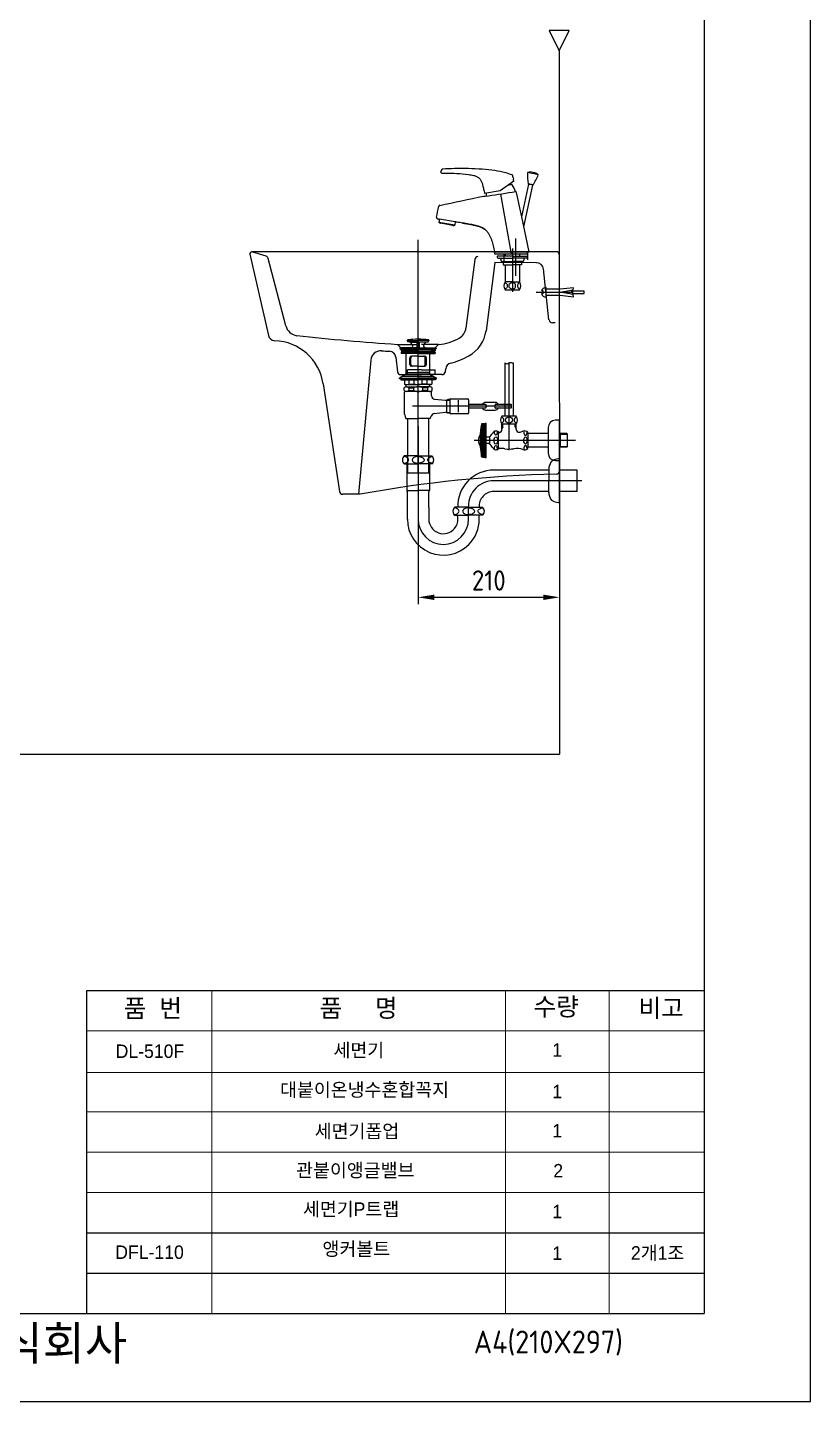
# Model space of a CAD drawing. Header units: millimetres. Extents: x 14558 to 16983, y -260 to 3171.
# Drawn here: x 15820 to 16983, y -260 to 1781 of the extents above; entities that cross this region are included whole.
import ezdxf
from ezdxf.lldxf.tags import DXFTag

# ---------------------------------------------------------------- set-up
doc = ezdxf.new("R2010")
doc.units = ezdxf.units.MM
doc.header["$LTSCALE"] = 0.2
for name, color, linetype in [('002', 7, 'Continuous'), ('1', 2, 'CENTER'), ('2', 2, 'HIDDEN'), ('3', 3, 'Continuous'), ('4', 4, 'Continuous'), ('6', 6, 'Continuous'), ('7', 7, 'Continuous'), ('YA', 7, 'Continuous')]:
    doc.layers.add(name, color=color, linetype=linetype)
doc.layers.add('DIM', color=3, linetype='Continuous', lineweight=15)
doc.layers.add('LINE', color=7, linetype='Continuous', lineweight=25)
doc.styles.add('h', font='', dxfattribs={"height": 28})
doc.styles.get("Standard").update_dxf_attribs({"font": 'ISOCP.SHX', "bigfont": 'WHGTXT.SHX'})
doc.styles.add('스타일1', font='txt.shx', dxfattribs={"bigfont": 'ghs.shx'})
doc.styles.get('h').set_extended_font_data('Haansoft Batang')
tags = doc.linetypes.add('CENTER', pattern=[50.8, 31.75, -6.35, 6.35, -6.35]).pattern_tags.tags
tags[10:11] = [DXFTag(74, 4), DXFTag(75, 0), DXFTag(340, '0'), DXFTag(46, 1.0), DXFTag(50, 0.0), DXFTag(44, 0.0), DXFTag(45, 0.0)]
tags[8:9] = [DXFTag(74, 4), DXFTag(75, 0), DXFTag(340, '0'), DXFTag(46, 1.0), DXFTag(50, 0.0), DXFTag(44, 0.0), DXFTag(45, 0.0)]
tags[6:7] = [DXFTag(74, 4), DXFTag(75, 0), DXFTag(340, '0'), DXFTag(46, 1.0), DXFTag(50, 0.0), DXFTag(44, 0.0), DXFTag(45, 0.0)]
tags[4:5] = [DXFTag(74, 4), DXFTag(75, 0), DXFTag(340, '0'), DXFTag(46, 1.0), DXFTag(50, 0.0), DXFTag(44, 0.0), DXFTag(45, 0.0)]
tags = doc.linetypes.add('HIDDEN', pattern=[9.525, 6.35, -3.175]).pattern_tags.tags
tags[6:7] = [DXFTag(74, 4), DXFTag(75, 0), DXFTag(340, '0'), DXFTag(46, 1.0), DXFTag(50, 0.0), DXFTag(44, 0.0), DXFTag(45, 0.0)]
tags[4:5] = [DXFTag(74, 4), DXFTag(75, 0), DXFTag(340, '0'), DXFTag(46, 1.0), DXFTag(50, 0.0), DXFTag(44, 0.0), DXFTag(45, 0.0)]
doc.dimstyles.new('AM_ISO', dxfattribs={"dimtxt": 28, "dimasz": 24, "dimexe": 10, "dimexo": 0, "dimgap": 10, "dimtad": 1, "dimdec": 0, "dimdsep": 46, "dimtxsty": 'h', "dimcen": -5, "dimclrd": 256, "dimclre": 256, "dimclrt": 256, "dimadec": 0, "dimazin": 2, "dimtp": 0.1, "dimtm": 0.1, "dimtfac": 0.71, "dimtdec": 0, "dimtmove": 0, "dimatfit": 3, "dimfxl": 0, "dimlwd": -1, "dimlwe": -1, "dimarcsym": 0})

# ---------------------------------------------------------------- blocks, each defined once
blk = doc.blocks.new('A$C23220288')
at = {"layer": '6', "color": 0}
for p, q in [((45.5, 145), (45.5, 66)), ((51.9, 15.3), (51.9, 145)), ((58.2, 145), (58.2, 66)), ((58.2, 66), (41.4, 66)), ((62.4, 66), (58.2, 66)), ((11, 54), (11, 30)), ((11.6, 54.5), (12.4, 54.5)), ((12.4, 54.5), (12.9, 55)), ((12.4, 54.5), (12.4, 30)), ((12.9, 55), (12.9, 30)), ((12.9, 55), (16.1, 55)), ((12.9, 54.6), (16.4, 54.6)), ((12.9, 53.6), (16.4, 53.6)), ((12.9, 52.6), (16.4, 52.6)), ((12.9, 51.6), (16.4, 51.6)), ((12.9, 50.6), (16.4, 50.6)), ((12.9, 49.6), (16.4, 49.6)), ((12.9, 48.6), (16.4, 48.6)), ((12.9, 47.6), (16.4, 47.6)), ((12.9, 46.6), (16.4, 46.6)), ((12.9, 45.6), (16.4, 45.6)), ((12.9, 44.6), (16.4, 44.6)), ((12.9, 43.6), (16.4, 43.6)), ((12.9, 42.6), (16.4, 42.6)), ((12.9, 41.6), (16.4, 41.6)), ((16.4, 55.5), (17.9, 55.5)), ((16.4, 55.3), (16.4, 55.5)), ((16.4, 55.3), (16.4, 30)), ((17.9, 54.5), (17.9, 55.5)), ((17.9, 30), (17.9, 54.5)), ((27.9, 41.3), (27.3, 40.4)), ((36, 42), (36, 42.7)), ((36, 18), (36, 42)), ((36.9, 42), (36, 42)), ((36.9, 41.3), (36, 41.3)), ((36.9, 41.3), (38.2, 42.2)), ((36.9, 41.3), (36.9, 42)), ((41.4, 46.5), (41.4, 54)), ((62.4, 54), (41.4, 54)), ((42.6, 50), (41.4, 50)), ((42.6, 50), (41.4, 47.8)), ((42.6, 50), (42.6, 54)), ((61.1, 50), (61.1, 54)), ((62.4, 50), (61.1, 50)), ((61.1, 50), (62.4, 47.8)), ((62.4, 46.1), (62.4, 54)), ((79.9, 39.3), (79.9, 42)), ((109.9, 49), (109.9, 11)), ((126.9, 60), (120.9, 60)), ((126.9, 0), (126.9, 60)), ((150.4, 30), (0, 30)), ((11, 6), (11, 30)), ((12.4, 5.5), (12.4, 30)), ((12.9, 40.6), (16.4, 40.6)), ((12.9, 39.6), (16.4, 39.6)), ((12.9, 38.6), (16.4, 38.6)), ((12.9, 37.6), (16.4, 37.6)), ((12.9, 36.6), (16.4, 36.6)), ((12.9, 35.6), (16.4, 35.6)), ((12.9, 34.6), (16.4, 34.6)), ((12.9, 33.6), (16.4, 33.6)), ((12.9, 32.6), (16.4, 32.6)), ((12.9, 31.6), (16.4, 31.6)), ((12.9, 30.6), (16.4, 30.6)), ((12.9, 5), (12.9, 30)), ((12.9, 29.4), (16.4, 29.4)), ((12.9, 28.4), (16.4, 28.4)), ((12.9, 27.4), (16.4, 27.4)), ((12.9, 26.4), (16.4, 26.4)), ((12.9, 25.4), (16.4, 25.4)), ((12.9, 24.4), (16.4, 24.4)), ((12.9, 23.4), (16.4, 23.4)), ((12.9, 22.4), (16.4, 22.4)), ((12.9, 21.4), (16.4, 21.4)), ((12.9, 20.4), (16.4, 20.4)), ((16.4, 4.7), (16.4, 30)), ((23, 34.8), (17.9, 34.8)), ((17.9, 4.5), (17.9, 30)), ((23, 25.3), (17.9, 25.3)), ((23, 35.7), (23, 34.8)), ((23, 34.8), (23, 25.3)), ((23, 24.3), (23, 25.3)), ((109.9, 40.3), (79.9, 40.3)), ((79.9, 39.3), (79.9, 20.8)), ((79.9, 18), (79.9, 20.8)), ((137.9, 40.3), (126.9, 40.3)), ((126.9, 39.6), (126.9, 20.4)), ((128.4, 39.3), (127.4, 40.3)), ((127.4, 19.8), (128.4, 20.8)), ((128.4, 19.8), (128.4, 40.3)), ((128.4, 39.3), (138.9, 39.3)), ((128.4, 20.8), (138.9, 20.8)), ((138.9, 39.3), (137.9, 40.3)), ((137.9, 19.8), (138.9, 20.8)), ((138.8, 20.8), (138.8, 39.3)), ((11.6, 5.5), (12.4, 5.5)), ((12.4, 5.5), (12.9, 5)), ((12.9, 19.4), (16.4, 19.4)), ((12.9, 18.4), (16.4, 18.4)), ((12.9, 17.4), (16.4, 17.4)), ((12.9, 16.4), (16.4, 16.4)), ((12.9, 15.4), (16.4, 15.4)), ((12.9, 14.4), (16.4, 14.4)), ((12.9, 13.4), (16.4, 13.4)), ((12.9, 12.4), (16.4, 12.4)), ((12.9, 11.4), (16.4, 11.4)), ((12.9, 10.4), (16.4, 10.4)), ((12.9, 9.4), (16.4, 9.4)), ((12.9, 8.4), (16.4, 8.4)), ((12.9, 7.4), (16.4, 7.4)), ((12.9, 6.4), (16.4, 6.4)), ((12.9, 5.4), (16.4, 5.4)), ((12.9, 5), (16.1, 5)), ((16.4, 4.5), (16.4, 4.7)), ((16.4, 4.5), (17.9, 4.5)), ((27.9, 18.7), (27.3, 19.6)), ((36.9, 18.8), (36, 18.8)), ((36, 17.3), (36, 18)), ((39.6, 18), (36, 18)), ((36.9, 18), (36.9, 18.8)), ((36.9, 18.8), (38.2, 18)), ((109.9, 19.8), (79.9, 19.8)), ((79.9, 19.8), (79.9, 19.6)), ((79.9, 18), (79.9, 19.6)), ((120.9, 0), (126.9, 0)), ((137.9, 19.8), (126.9, 19.8))]:
    blk.add_line(p, q, dxfattribs=at)
for centre, radius, start, end in [((49.4, 60), 10, 143.1301, 216.8699), ((54.4, 60), 10, 323.1301, 36.8699), ((153.9, 30), 145, 170.5066, 178.0569), ((11.6, 53.8), 0.7, 90, 170.5066), ((16.1, 55.3), 0.3, 270, 0), ((32.5, 38.6), 5.36, 49.5694, 150), ((36.9, 46.5), 4.5, 270, 0), ((66.4, 46.1), 4, 180, 277.7117), ((63.6, 66.7), 24.8, 277.7117, 290.9661), ((75, 37), 7, 45.4871, 110.9661), ((120.9, 49), 11, 90, 180), ((20.1, 30), 14, 141.7859, 179.7527), ((20.1, 30.1), 14, 180.2473, 218.2141), ((153.9, 30), 145, 178.0569, 189.4934), ((15.2, 47.4), 14, 303.8098, 330), ((15.2, 12.6), 14, 30, 56.1902), ((11.6, 6.2), 0.7, 189.4934, 270), ((16.1, 4.7), 0.3, 0, 90), ((32.5, 21.4), 5.36, 210, 310.4306), ((39.6, -20), 38, 80.6952, 90), ((51.9, 55), 38, 260.6952, 280.7373), ((63.6, -6.7), 24.8, 69.0339, 100.7373), ((75, 23), 7, 249.0339, 314.5), ((120.9, 11), 11, 180, 270)]:
    blk.add_arc(centre, radius, start, end, dxfattribs=at)
for centre, major_axis, ratio, start_param, end_param in [((39.1, 60.2), (-5.23, 0), 0.866391, 1.800504, 4.443058), ((64.6, 60.2), (5.23, 0), 0.866391, 1.824119, 4.49897), ((32.2, 43.6), (0, 5.4), 0.478204, 1.649187, 4.692658), ((76.3, 42.5), (0, 5.22), 0.46009, 1.292018, 4.793095), ((32.2, 16.7), (0, 5.4), 0.478204, 4.6817, 7.825213), ((76.3, 17.6), (0, 5.22), 0.46009, 4.613779, 8.15122)]:
    blk.add_ellipse(centre, major_axis=major_axis, ratio=ratio, start_param=start_param, end_param=end_param, dxfattribs=at)
for centre, major_axis, ratio in [((51.9, 60.2), (5.23, 0), 0.866391), ((32.2, 30), (0, -5.4), 0.478204), ((76.3, 30), (0, -5.22), 0.46009)]:
    blk.add_ellipse(centre, major_axis=major_axis, ratio=ratio, dxfattribs=at)
blk = doc.blocks.new('A$C199A413F')
at = {"layer": '1', "color": 0}
blk.add_line((50.8, 143.4), (4.2, 143.4), dxfattribs=at)
at = {"layer": '3', "color": 0}
for p, q in [((0.5, 185.6), (0.5, 185)), ((0.5, 185), (27.5, 185)), ((0.5, 185), (2.6, 183.5)), ((10.2, 186), (0.9, 186)), ((27.5, 186), (10.2, 186)), ((12.5, 194.6), (11.3, 196.7)), ((11.4, 196.5), (27.5, 196.5)), ((27.5, 194.6), (12.5, 194.6)), ((15, 194.4), (25.8, 193.7)), ((19.2, 189.7), (16.5, 193.6)), ((17.1, 186), (18.6, 186.8)), ((27.5, 194.6), (25.8, 193.7)), ((25.8, 193.7), (25.8, 186)), ((27, 194.3), (26.6, 187.9)), ((26.6, 188), (27.5, 188)), ((26.8, 186), (26.6, 188)), ((43.6, 196.5), (27.5, 196.5)), ((27.5, 194.6), (29.3, 193.7)), ((27.5, 194.6), (42.5, 194.6)), ((28.5, 188), (27.5, 188)), ((27.5, 186), (44.8, 186)), ((54.5, 185), (27.5, 185)), ((28, 194.3), (28.5, 187.9)), ((28.2, 186), (28.5, 188)), ((40, 194.4), (29.3, 193.7)), ((29.3, 193.7), (29.3, 186)), ((35.8, 189.7), (38.5, 193.6)), ((37.9, 186), (36.4, 186.8)), ((42.5, 194.6), (43.7, 196.7)), ((44.8, 186), (54.1, 186)), ((54.5, 185), (52.4, 183.5)), ((54.5, 185.6), (54.5, 185)), ((2.2, 183.3), (2.2, 182)), ((2.2, 179), (2.2, 177.7)), ((8.5, 183.5), (2.4, 183.5)), ((27.5, 177.5), (2.4, 177.5)), ((27.5, 181.5), (2.7, 181.5)), ((27.5, 179.5), (2.7, 179.5)), ((8.5, 183.5), (27.5, 183.5)), ((10, 146.9), (10, 177.5)), ((15.1, 161), (15.1, 171)), ((16.9, 161), (16.9, 171)), ((27.5, 173.5), (17.6, 173.5)), ((46.5, 183.5), (27.5, 183.5)), ((27.5, 181.5), (52.3, 181.5)), ((27.5, 179.5), (52.3, 179.5)), ((27.5, 177.5), (52.6, 177.5)), ((27.5, 173.5), (37.4, 173.5)), ((38.1, 161), (38.1, 171)), ((39.9, 161), (39.9, 171)), ((45, 146.9), (45, 177.5)), ((46.5, 183.5), (52.6, 183.5)), ((52.8, 183.3), (52.8, 182)), ((52.8, 179), (52.8, 177.7)), ((10, 146.9), (0, 140.9)), ((10.7, 149), (10, 150.2)), ((10, 149), (27.5, 149)), ((10, 146.9), (27.5, 146.9)), ((10.7, 146.9), (10.7, 149)), ((27.5, 158.5), (17.6, 158.5)), ((27.5, 158.5), (37.4, 158.5)), ((45, 149), (27.5, 149)), ((45, 146.9), (27.5, 146.9)), ((44.3, 149), (45, 150.2)), ((44.3, 146.9), (44.3, 149)), ((45, 146.9), (55, 140.9)), ((0, 140.9), (27.5, 140.9)), ((0, 139.9), (0, 140.9)), ((10, 139.9), (0, 139.9)), ((1.8, 139.9), (1.8, 138.6)), ((2.3, 138.1), (7.3, 138.1)), ((6.8, 122.4), (6.8, 126.6)), ((7.3, 138.1), (27.5, 138.1)), ((7.3, 138.1), (7.3, 132)), ((8.3, 131.4), (7.3, 132)), ((8.3, 131.4), (9.7, 131.4)), ((9.7, 131.4), (27.5, 131.4)), ((45, 139.9), (10, 139.9)), ((10, 128), (10, 131.4)), ((10.1, 128), (27.3, 128)), ((13.5, 126.6), (13.5, 122.4)), ((13.5, 126.6), (20.9, 126.6)), ((14.1, 132), (14.1, 138.1)), ((14.1, 132), (21.5, 132)), ((20.9, 126.6), (20.9, 122.4)), ((21.5, 132), (21.5, 138.1)), ((55, 140.9), (27.5, 140.9)), ((47.7, 138.1), (27.5, 138.1)), ((45.3, 131.4), (27.5, 131.4)), ((44.9, 128), (27.7, 128)), ((33.5, 132), (33.5, 138.1)), ((40.9, 132), (33.5, 132)), ((41.5, 126.6), (34.1, 126.6)), ((34.1, 126.6), (34.1, 122.4)), ((40.9, 132), (40.9, 138.1)), ((41.5, 126.6), (41.5, 122.4)), ((45, 139.9), (55, 139.9)), ((45, 128), (45, 131.4)), ((46.7, 131.4), (45.3, 131.4)), ((46.7, 131.4), (47.7, 132)), ((52.7, 138.1), (47.7, 138.1)), ((47.7, 138.1), (47.7, 132)), ((48.2, 122.4), (48.2, 126.6)), ((53.2, 139.9), (53.2, 138.6)), ((55, 139.9), (55, 140.9)), ((7.5, 87.4), (7.5, 120)), ((27.5, 121), (8.5, 121)), ((13.5, 122.4), (20.9, 122.4)), ((44.9, 121), (27.5, 121)), ((41.5, 122.4), (34.1, 122.4)), ((44.3, 121), (44.9, 121)), ((44.9, 121), (45.3, 121)), ((46.5, 121), (45, 121)), ((47.5, 114.6), (47.5, 120)), ((52, 109.7), (68, 107.9)), ((70, 108.2), (75.1, 108.2)), ((70.2, 89.7), (70.2, 108.2)), ((71.5, 109), (71.5, 108.2)), ((75.2, 109), (71.5, 109)), ((75.1, 108.2), (75.1, 109.2)), ((75.1, 88.8), (75.1, 108.2)), ((75.9, 110), (101.1, 110)), ((87.5, 90.5), (87.5, 107.9)), ((102.6, 108.5), (102.6, 102.7)), ((102.6, 102.7), (102.6, 89.5)), ((138.8, 104.8), (127.8, 104.8)), ((142.1, 104.8), (138.8, 104.8)), ((87.5, 99), (19, 99)), ((51.4, 88.3), (68, 90.1)), ((70.2, 89.7), (75.1, 89.7)), ((71.5, 89), (71.5, 89.8)), ((75.2, 89), (71.5, 89)), ((101.1, 88), (75.9, 88)), ((166, 99), (87.5, 99)), ((121.9, 101.5), (102.4, 101.5)), ((103.2, 96.5), (127.8, 96.5)), ((127.8, 101.5), (121.9, 101.5)), ((127.8, 93.3), (139.1, 93.3)), ((139.1, 93.3), (142.1, 93.3)), ((165.5, 101.5), (142.1, 101.5)), ((142.1, 96.5), (165.5, 96.5)), ((166, 101), (165.5, 101.5)), ((165.5, 96.5), (166, 97)), ((166, 97), (166, 101)), ((9.5, 81), (27.5, 81)), ((11.6, 81), (11.6, 0)), ((45.5, 81), (27.5, 81)), ((43.4, 0), (43.4, 81)), ((11.6, 0), (43.4, 0))]:
    blk.add_line(p, q, dxfattribs=at)
for points in [[(126.4, 101.5, -0.044238), (126.7, 101.8, -0.189273), (127.1, 102, -0.189273), (127.6, 101.8, -0.101059), (128.1, 101.1, -0.059302), (128.3, 100.2, -0.045722), (128.4, 99, -0.045722)], [(128.4, 99, -0.045722), (128.3, 97.8, -0.059302), (128.1, 96.9, -0.101059), (127.6, 96.2, -0.189273), (127.1, 96.1, -0.189273), (126.7, 96.2, -0.044238), (126.4, 96.5, -0.059302)], [(143.5, 101.5, 0.044238), (143.2, 101.8, 0.189273), (142.8, 102, 0.189273), (142.3, 101.8, 0.101059), (141.8, 101.1, 0.059302), (141.6, 100.2, 0.045722), (141.5, 99, 0.045722)], [(141.5, 99, 0.045722), (141.6, 97.8, 0.059302), (141.8, 96.9, 0.101059), (142.3, 96.2, 0.189273), (142.8, 96.1, 0.189273), (143.2, 96.2, 0.044238), (143.5, 96.5, 0.059302)]]:
    blk.add_lwpolyline(points, format="xyb", dxfattribs=at)
for centre, radius, start, end in [((0.9, 185.6), 0.4, 90, 180), ((12.4, 196.5), 1.1, 97.3204, 169.4262), ((27.5, 78.6), 120, 90, 97.3204), ((14.9, 192.4), 2, 35.2023, 86.2618), ((17.6, 188.6), 2, 300, 35.2023), ((27.5, 78.6), 120, 82.6796, 90), ((37.4, 188.6), 2, 144.7977, 240), ((40.1, 192.4), 2, 93.7382, 144.7977), ((42.7, 196.5), 1.1, 10.5738, 82.6796), ((54.1, 185.6), 0.4, 0, 90), ((2.4, 183.3), 0.2, 90, 180), ((2.7, 182), 0.5, 180, 270), ((2.7, 179), 0.5, 90, 180), ((2.4, 177.7), 0.2, 180, 270), ((6, 180.5), 1, 270, 90), ((17.6, 171), 2.5, 90, 180), ((19.4, 171), 2.5, 90, 180), ((35.6, 171), 2.5, 0, 90), ((37.4, 171), 2.5, 0, 90), ((49, 180.5), 1, 90, 270), ((52.3, 182), 0.5, 270, 0), ((52.3, 179), 0.5, 0, 90), ((52.6, 183.3), 0.2, 0, 90), ((52.6, 177.7), 0.2, 270, 0), ((17.6, 161), 2.5, 180, 270), ((19.4, 161), 2.5, 180, 270), ((35.6, 161), 2.5, 270, 0), ((37.4, 161), 2.5, 270, 0), ((2.3, 138.6), 0.5, 180, 270), ((10.1, 123.3), 4.7, 43.9409, 136.0591), ((10.7, 141.6), 10.2, 250.5679, 289.4321), ((27, 114.4), 13.6, 89.0643, 116.6472), ((27.3, 160.9), 29.5, 258.5956, 270.3737), ((27.7, 160.9), 29.5, 269.6263, 281.4044), ((28, 114.4), 13.6, 63.3528, 90.9357), ((44.3, 141.6), 10.2, 250.5679, 289.4321), ((44.9, 123.3), 4.7, 43.9409, 136.0591), ((52.7, 138.6), 0.5, 270, 0), ((10.1, 125.7), 4.7, 223.9409, 316.0591), ((8.5, 120), 1, 90, 180), ((27, 134.6), 13.6, 243.3528, 270.9357), ((28, 134.6), 13.6, 269.0643, 296.6472), ((44.9, 125.7), 4.7, 223.9409, 316.0591), ((46.5, 120), 1, 0, 90), ((52.5, 114.6), 5, 180, 263.8845), ((68.4, 112.9), 5, 265.3322, 308.1927), ((75.9, 109.2), 0.8, 90, 180), ((101.1, 108.5), 1.5, 0, 90), ((127.8, 99.8), 5, 90.0143, 159.527), ((142.1, 99.8), 5, 20.5016, 90.0143), ((20.5, 87.9), 13, 182.42, 212.3), ((34.5, 87.9), 13, 327.7, 345.0405), ((51.9, 83.3), 5, 96.1155, 165.0405), ((68.4, 85.1), 5, 51.8073, 94.6678), ((75.9, 88.8), 0.8, 180, 270), ((101.1, 89.5), 1.5, 270, 0), ((127.8, 98.3), 5, 200.5016, 270.0143), ((142.1, 98.3), 5, 270.0143, 339.527)]:
    blk.add_arc(centre, radius, start, end, dxfattribs=at)
blk = doc.blocks.new('*D68')
at = {"layer": '3', "color": 0}
for p, q in [((16400.5, 1189), (16400.5, 924.9)), ((16610.5, 974.5), (16610.5, 924.9)), ((16424.5, 934.9), (16586.5, 934.9))]:
    blk.add_line(p, q, dxfattribs=at)
for points in [[(16424.5, 938.9), (16424.5, 930.9), (16400.5, 934.9)], [(16586.5, 938.9), (16586.5, 930.9), (16610.5, 934.9)]]:
    blk.add_solid(points, dxfattribs=at)
at = {"layer": 'Defpoints', "color": 0}
for p in [(16400.5, 1189), (16610.5, 974.5), (16610.5, 934.9)]:
    blk.add_point(p, dxfattribs=at)
at = {"layer": '3', "color": 0, "insert": (16505.5, 959.9), "char_height": 40, "attachment_point": 5}
blk.add_mtext('{\\H0.75x;210}', dxfattribs=at)

msp = doc.modelspace()

# ---------------------------------------------------------------- linework, layer by layer
for p, q in [((16610, 1746.7, -10.1), (16610.5, 701.9)), ((16150.8, 1444.4), (16178.2, 1323.8)), ((16605.7, 1448, -25.3), (16153.7, 1448)), ((16576, 1388), (16630.7, 1388)), ((16380, 1300.6), (16421, 1300.6)), ((16259.4, 1251.9), (16283.6, 1092.3, 25.3)), ((16314.3, 1088, 25.3), (16288.5, 1088, 25.3))]:
    msp.add_line(p, q)
at = {"linetype": 'CENTER'}
msp.add_line((16400.5, 1119.6), (16400.5, 1466.1), dxfattribs=at)
msp.add_lwpolyline([(16590.6, 1380.9), (16590.6, 1395.1, 0.316317), (16583.9, 1390.4), (16585.7, 1390.4), (16585.7, 1385.6), (16583.9, 1385.6, 0.316317)], format="xyb", close=True)
for points in [[(16590.6, 1383.5), (16606.4, 1383.5), (16611.4, 1383.5), (16631.1, 1381.4), (16630.7, 1384.9), (16611.4, 1388), (16630.7, 1391.4), (16631.4, 1394.6), (16611.4, 1392.5), (16606.4, 1392.5), (16590.6, 1392.5)], [(16628.8, 1386.2), (16647.3, 1386.2), (16647.3, 1389.8), (16627.9, 1389.8)]]:
    msp.add_lwpolyline(points)
for centre, radius, start, end in [((16153.7, 1445), 3, 90, 192.8043), ((16606.2, 1444.1, -25.3), 3.97, 0, 96.275), ((16187.9, 1326), 10, 192.8043, 268.1326), ((16185.2, 1241), 75, 8.3659, 88.1326), ((16605.5, 1123), 5, 270.2336, 0), ((16650.4, -747.1, 50.5), 1865.6, 91.3778, 100.3795), ((16288.5, 1093, 25.3), 5, 188.3659, 270)]:
    msp.add_arc(centre, radius, start, end)
at = {"layer": '002', "color": 7, "elevation": -10.1}
msp.add_lwpolyline([(16625, 1776.7), (16595, 1776.7), (16610, 1746.7), (16625, 1776.7)], dxfattribs=at)
at = {"layer": '2', "color": 0}
for p, q in [((16545.4, 1467.9), (16545.4, 1412.6)), ((16174.7, 1441.4), (16153.7, 1448)), ((16204, 1338.3), (16178, 1437.9)), ((16484.9, 1436.6), (16471.6, 1334.8)), ((16514.6, 1432), (16501.4, 1330.9)), ((16576.1, 1431.5), (16514.6, 1432)), ((16527.9, 1444.2), (16527.9, 1433.2)), ((16562.9, 1447.3), (16562.9, 1436.3)), ((16594.9, 1347), (16586.9, 1422.6)), ((16604.3, 1342.6), (16599.9, 1342.6)), ((16370, 1310.6), (16400.5, 1310.6)), ((16380, 1300.6), (16370, 1310.6)), ((16431, 1310.6), (16405.4, 1310.6)), ((16421, 1300.6), (16431, 1310.6)), ((16330.1, 1287.3), (16311.8, 1088)), ((16367.4, 1291.6), (16369.9, 1270)), ((16405.4, 1300.6), (16384.9, 1300.6)), ((16405.4, 1300.6), (16425.9, 1300.6)), ((16374.9, 1265.6), (16384.9, 1265.6)), ((16405.4, 1272.6), (16384.9, 1272.6)), ((16384.9, 1265.6), (16384.9, 1272.6)), ((16384.9, 1265.6), (16405.4, 1265.6)), ((16405.4, 1272.6), (16425.9, 1272.6)), ((16425.9, 1265.6), (16405.4, 1265.6)), ((16425.9, 1265.6), (16425.9, 1272.6)), ((16436, 1265.6), (16425.9, 1265.6)), ((16441.4, 1274.3), (16440.9, 1270))]:
    msp.add_line(p, q, dxfattribs=at)
for centre, radius, start, end in [((16173.1, 1436.7), 5, 14.6209, 71.5651), ((16489.8, 1435.9), 5, 94.9697, 172.5686), ((16577, 1421.5), 10, 5.5928, 94.9697), ((16223.3, 1343.3), 20, 194.6209, 261.4936), ((16451.8, 1337.4), 20, 298.8358, 352.5686), ((16451.8, 1337.4), 50, 298.8358, 352.5686), ((16599.9, 1347.6), 5, 186.6044, 270), ((16645.3, 5355.9), 4054.7, 263.9836, 266.1068), ((16425.8, 1381.8), 71.4, 274.214, 299.942), ((16345, 1285.9), 15, 86.2198, 174.7716), ((16495.9, 5183.4), 3885.4, 267.7884, 267.9659), ((16357.4, 1290.5), 10, 6.6755, 86.5232), ((16418.3, 1398.3), 119.5, 284.8012, 298.8358), ((16374.9, 1270.6), 5, 186.6755, 270), ((16436, 1270.6), 5, 270, 353.3245), ((16451.4, 1273.1), 10, 104.8012, 173.3245)]:
    msp.add_arc(centre, radius, start, end, dxfattribs=at)
at = {"layer": '4', "color": 0}
for p, q in [((16384.3, 1145), (16380, 1145)), ((16384.3, 1145), (16380, 1145)), ((16400.5, 1145), (16384.3, 1145)), ((16400.5, 1145), (16384.3, 1145)), ((16400.5, 1145), (16416.8, 1145)), ((16400.5, 1145), (16416.8, 1145)), ((16416.8, 1145), (16421.1, 1145)), ((16416.8, 1145), (16421.1, 1145)), ((16380.4, 1133), (16380, 1133)), ((16380.4, 1133), (16400.5, 1133)), ((16383.7, 1133), (16383.7, 1093.3)), ((16420.7, 1133), (16400.5, 1133)), ((16417.3, 1133), (16417.3, 1093.3)), ((16420.7, 1133), (16421.1, 1133)), ((16594.6, 1123.9), (16512.8, 1123.9)), ((16594.6, 1125.4), (16594.6, 1108)), ((16610.5, 1075.5), (16610.5, 1140.5)), ((16636.6, 1123.9), (16610.5, 1123.9)), ((16636.6, 1092.2), (16636.6, 1123.9)), ((16643.6, 1108), (16512.8, 1108)), ((16594.6, 1090.6), (16594.6, 1108)), ((16383.7, 1093.3), (16400.5, 1093.3)), ((16384.7, 1051), (16384.7, 1091.6)), ((16417.3, 1093.3), (16400.5, 1093.3)), ((16416.4, 1068.4), (16416.4, 1091.6)), ((16594.6, 1092.2), (16512.8, 1092.2)), ((16636.6, 1092.2), (16610.5, 1092.2)), ((16416.4, 1068.4), (16416.4, 1051)), ((16459.2, 1068.7), (16454.9, 1068.7)), ((16475.5, 1068.7), (16459.2, 1068.7)), ((16475.5, 1051), (16475.5, 1069.7)), ((16475.5, 1068.7), (16475.5, 1068.7)), ((16475.6, 1068.7), (16475.5, 1068.7)), ((16475.6, 1068.7), (16491.9, 1068.7)), ((16491.9, 1068.7), (16496.2, 1068.7)), ((16454.9, 1056.7), (16475.5, 1056.7)), ((16458.7, 1056.7), (16458.7, 1056)), ((16459.7, 1051), (16459.7, 1054.5)), ((16496.2, 1056.7), (16475.6, 1056.7)), ((16491.4, 1051), (16491.4, 1056.7))]:
    msp.add_line(p, q, dxfattribs=at)
for points in [[(16529.2, 1283, 0.353591), (16535.5, 1283, -3.700828), (16535.5, 1283, -0.20577), (16538.5, 1283.5, 0.074026), (16541.9, 1283, 0.057537)], [(16386.3, 1139, 0.155217), (16385.8, 1140.9, 0.106747), (16383.7, 1142.8, 0.073043), (16380.9, 1143.9, 0.028511), (16379.2, 1144.2, 0.059523)], [(16400.5, 1144, 0.057537), (16397, 1143.6, 0.071219), (16394.3, 1142.6, 0.106373), (16392.3, 1140.8, 0.159483)], [(16400.5, 1144, 0.057537), (16397, 1143.6, 0.071219), (16394.3, 1142.6, 0.106373), (16392.3, 1140.8, 0.159483)], [(16400.5, 1144, -0.057537), (16404.1, 1143.6, -0.071219), (16406.8, 1142.6, -0.106373), (16408.8, 1140.8, -0.159483)], [(16400.5, 1144, -0.057537), (16404.1, 1143.6, -0.071219), (16406.8, 1142.6, -0.106373), (16408.8, 1140.8, -0.159483)], [(16414.7, 1139, -0.155217), (16415.3, 1140.9, -0.106747), (16417.4, 1142.8, -0.073043), (16420.2, 1143.9, -0.028511), (16421.9, 1144.2, -0.059523)], [(16379.2, 1133.9, 0.028511), (16380.9, 1134.2, 0.073043), (16383.7, 1135.3, 0.106747), (16385.8, 1137.2, 0.155217), (16386.3, 1139, 0.155217)], [(16392.3, 1140.8, 0.32729), (16392.3, 1137.3, 0.106373), (16394.3, 1135.5, 0.071219), (16397, 1134.4, 0.057537), (16400.5, 1134, 0.057537)], [(16408.8, 1140.8, -0.32729), (16408.8, 1137.3, -0.106373), (16406.8, 1135.5, -0.071219), (16404.1, 1134.4, -0.057537), (16400.5, 1134, -0.057537)], [(16421.9, 1133.9, -0.028511), (16420.2, 1134.2, -0.073043), (16417.4, 1135.3, -0.106747), (16415.3, 1137.2, -0.155217), (16414.7, 1139, -0.155217)], [(16461.3, 1062.7, 0.155217), (16460.7, 1064.6, 0.106747), (16458.6, 1066.5, 0.073043), (16455.8, 1067.6, 0.028511), (16454.1, 1067.9, 0.059523)], [(16454.1, 1057.6, 0.028511), (16455.8, 1057.9, 0.073043), (16458.6, 1059, 0.106747), (16460.7, 1060.9, 0.155217), (16461.3, 1062.7, 0.155217)], [(16467.2, 1064.5, 0.32729), (16467.2, 1061, 0.106373), (16469.2, 1059.2, 0.071219), (16471.9, 1058.1, 0.057537), (16475.5, 1057.7, 0.057537)], [(16475.5, 1067.7, 0.05879), (16471.9, 1067.3, 0.071219), (16469.2, 1066.3, 0.106373), (16467.2, 1064.5, 0.159483)], [(16475.5, 1067.7, -0.05879), (16479.2, 1067.3, -0.071219), (16481.9, 1066.3, -0.106373), (16483.9, 1064.5, -0.159483)], [(16483.9, 1064.5, -0.32729), (16483.9, 1061, -0.106373), (16481.9, 1059.2, -0.071219), (16479.2, 1058.1, -0.057537), (16475.6, 1057.7, -0.057537)], [(16489.8, 1062.7, -0.155217), (16490.4, 1064.6, -0.106747), (16492.5, 1066.5, -0.073043), (16495.2, 1067.6, -0.028511), (16497, 1067.9, -0.059523)], [(16497, 1057.6, -0.028511), (16495.2, 1057.9, -0.073043), (16492.5, 1059, -0.106747), (16490.4, 1060.9, -0.155217), (16489.8, 1062.7, -0.155217)]]:
    msp.add_lwpolyline(points, format="xyb", dxfattribs=at)
for centre, radius, start, end in [((16385.3, 1139), 8, 131.4096, 228.5904), ((16415.8, 1139), 8, 311.4096, 48.5904), ((16512.8, 1070.5), 53.4, 90, 181.9326), ((16614.5, 1124.5), 20, 146.2077, 177.4359), ((16605.9, 1129.6), 10, 111.1927, 142.8035), ((16612, 1110.6), 30, 92.866, 109.0071), ((16512.8, 1070.5), 37.5, 90, 180.654), ((16384.7, 1093.3), 1, 180, 238.7026), ((16383.7, 1091.6), 0.925, 0, 58.7026), ((16417.3, 1091.6), 0.925, 121.2974, 180), ((16416.3, 1093.3), 1, 301.2974, 0), ((16512.8, 1070.5), 21.6, 90, 184.7747), ((16614.5, 1091.5), 20, 182.5641, 213.7923), ((16460.2, 1062.7), 8, 131.4096, 228.5904), ((16490.9, 1062.7), 8, 311.4096, 48.5904), ((16605.9, 1086.5), 10, 217.1965, 248.8073), ((16612, 1105.5), 30, 250.9929, 267.134), ((16438, 1051), 53.4, 180, 314.9403), ((16438, 1051), 37.5, 180, 0), ((16438, 1051), 21.6, 180, 320.796), ((16438, 1051), 21.6, 320.796, 0), ((16442.7, 1045.4), 19.2, 28.0637, 33.4561), ((16438, 1051), 53.4, 314.9403, 0)]:
    msp.add_arc(centre, radius, start, end, dxfattribs=at)
at = {"layer": '7'}
for p, q in [((16542.6, 1552.9), (16522.5, 1538.8)), ((16541.7, 1558.1), (16542.1, 1556.1)), ((16566, 1566.6), (16563, 1565.7)), ((16579.1, 1562.3), (16563, 1565.7)), ((16566, 1566.6), (16566, 1566.6)), ((16576.7, 1564.3), (16579.1, 1562.3)), ((16576.7, 1564.3), (16576.7, 1564.3)), ((16522.5, 1538.8), (16499, 1534.7)), ((16539, 1445), (16523.4, 1533.8)), ((16539.9, 1547.9), (16533.9, 1546.8)), ((16540.1, 1536.8), (16545.5, 1537.7)), ((16564.7, 1548.5), (16554.3, 1499.8)), ((16570.5, 1547.3), (16557.3, 1485.1)), ((16571.2, 1547.4), (16564.1, 1548.9)), ((16564.5, 1548.5), (16565.6, 1548.3)), ((16569.5, 1547.5), (16565.6, 1548.3)), ((16569.5, 1547.5), (16570.7, 1547.2)), ((16432.1, 1496.6), (16431.3, 1491.7)), ((16454.9, 1487.5), (16431.3, 1491.7)), ((16432.1, 1491), (16431.3, 1491.7)), ((16455.8, 1492.5), (16432.1, 1496.6)), ((16432.1, 1491), (16433.9, 1490.7)), ((16452.1, 1487.4), (16433.9, 1490.7)), ((16451.7, 1487.3), (16434.2, 1490.4)), ((16455.8, 1492.5), (16454.9, 1487.5)), ((16456.3, 1492.4), (16455.8, 1492.5)), ((16554.3, 1499.8), (16564.9, 1448)), ((16452.1, 1487.4), (16453.8, 1487.1)), ((16453.8, 1487.1), (16454.9, 1487.5)), ((16540.5, 1453), (16540.5, 1388.5)), ((16512.8, 1448), (16541.9, 1448)), ((16513.8, 1448), (16513.8, 1445)), ((16513.8, 1445), (16541.3, 1445)), ((16514, 1448.5), (16514.1, 1448)), ((16514.1, 1448), (16564.9, 1448)), ((16518, 1441.7), (16518, 1440.2)), ((16540.5, 1441.7), (16518, 1441.7)), ((16519.5, 1438.7), (16522, 1438.7)), ((16522, 1438.7), (16540.5, 1438.7)), ((16523.5, 1437.2), (16523.5, 1435.7)), ((16525.5, 1433.7), (16540.5, 1433.7)), ((16527, 1432.2), (16527, 1428.7)), ((16527, 1428.7), (16540.5, 1428.7)), ((16530, 1445), (16530, 1441.7)), ((16530, 1428.7), (16530, 1403.5)), ((16540.5, 1441.7), (16563, 1441.7)), ((16559, 1438.7), (16540.5, 1438.7)), ((16555.5, 1433.7), (16540.5, 1433.7)), ((16554, 1428.7), (16540.5, 1428.7)), ((16541.3, 1445), (16562.5, 1445)), ((16541.9, 1448), (16563.5, 1448)), ((16563.5, 1448), (16544.5, 1448)), ((16548.6, 1448), (16547.6, 1448)), ((16549.8, 1448), (16548.6, 1448)), ((16551, 1445), (16551, 1441.7)), ((16551, 1428.7), (16551, 1403.5)), ((16554, 1432.2), (16554, 1428.7)), ((16557.5, 1437.2), (16557.5, 1435.7)), ((16561.5, 1438.7), (16559, 1438.7)), ((16562.5, 1448), (16562.5, 1445)), ((16563, 1441.7), (16563, 1440.2)), ((16540.5, 1403.5), (16530, 1403.5)), ((16530, 1391.5), (16551, 1391.5)), ((16540.5, 1403.5), (16551, 1403.5))]:
    msp.add_line(p, q, dxfattribs=at)
for points in [[(16529.3, 1402.4, -0.038645), (16530, 1402.2, -0.099233), (16531.6, 1401.1, -0.097724), (16532.7, 1399.5, -0.096683), (16533, 1397.5, -0.096683), (16532.7, 1395.6, -0.097724), (16531.6, 1394, -0.099233), (16530, 1392.9, -0.038645), (16529.3, 1392.7, -0.100326)], [(16540.5, 1392.5, -0.100326), (16538.7, 1392.9, -0.099233), (16537.1, 1394, -0.097724), (16536, 1395.6, -0.096683), (16535.6, 1397.5, -0.096683), (16536, 1399.5, -0.097724), (16537.1, 1401.1, -0.099233), (16538.7, 1402.2, -0.100326), (16540.5, 1402.5)], [(16540.5, 1392.5, 0.100326), (16542.4, 1392.9, 0.099233), (16544, 1394, 0.097724), (16545.1, 1395.6, 0.096683), (16545.4, 1397.5, 0.096683), (16545.1, 1399.5, 0.097724), (16544, 1401.1, 0.099233), (16542.4, 1402.2, 0.100326), (16540.5, 1402.5)], [(16551.8, 1402.4, 0.038645), (16551.1, 1402.2, 0.099233), (16549.5, 1401.1, 0.097724), (16548.4, 1399.5, 0.096683), (16548, 1397.5, 0.096683), (16548.4, 1395.6, 0.097724), (16549.5, 1394, 0.099233), (16551.1, 1392.9, 0.038645), (16551.8, 1392.7, 0.100326)]]:
    msp.add_lwpolyline(points, format="xyb", dxfattribs=at)
for centre, radius, start, end in [((16435.5, 1566.5), 1.5, 154.2972, 270.8052), ((16437.1, 1569.5), 1.5, 93.6966, 151.3141), ((16539.5, 1560.9), 1.5, 12.9441, 66.1922), ((16632.9, 1562.1), 70, 177.0153, 190.8327), ((16561, 1516.9), 50, 71.7204, 84.2796), ((16513.7, 1587.4), 70, 325.1673, 338.9847), ((16536.6, 1532.5), 35, 175.6305, 182.5585), ((16540, 1547.4), 0.5, 34.0977, 100), ((16511.4, 1528), 35, 15.8809, 34.0977), ((16544.4, 1536), 2, 12.5419, 57.7542), ((16564.6, 1549), 0.5, 190.8327, 258), ((16570.8, 1547.7), 0.5, 258, 325.1673), ((16433.2, 1515.2), 2, 103.7822, 164.229), ((16429.7, 1499.1), 2, 167.6446, 258.9831), ((16434.3, 1490.9), 0.5, 206.8699, 260), ((16451.7, 1487.8), 0.5, 260, 313.1301), ((16519.5, 1440.2), 1.5, 180, 270), ((16522, 1437.2), 1.5, 0, 90), ((16525.5, 1435.7), 2, 180, 270), ((16525.5, 1432.2), 1.5, 0, 90), ((16555.5, 1432.2), 1.5, 90, 180), ((16555.5, 1435.7), 2, 270, 0), ((16559, 1437.2), 1.5, 90, 180), ((16561.5, 1440.2), 1.5, 270, 0), ((16538, 1397.5), 10, 143.1301, 216.8699), ((16538, 1397.5), 10, 143.1301, 216.8699), ((16543, 1397.5), 10, 323.1301, 36.8699)]:
    msp.add_arc(centre, radius, start, end, dxfattribs=at)
for points in [[(16540.2, 1562.2), (16530.1, 1565.6), (16514.5, 1568.7), (16495.7, 1570.7), (16475.2, 1571.7), (16454.6, 1571.7), (16437, 1571)], [(16435.8, 1570.2), (16434.2, 1567.1)], [(16435.6, 1565), (16440.7, 1565), (16458, 1564.5), (16475.3, 1562.8), (16483.2, 1561.5)], [(16483.2, 1561.5), (16485.4, 1560.9), (16487.4, 1560.1), (16489.3, 1558.9), (16491, 1557.6), (16492.5, 1556), (16493.8, 1554.2), (16494.8, 1552.2), (16495.6, 1550.2)], [(16541.7, 1558.1), (16541.4, 1559.6), (16541, 1561.2)], [(16542.5, 1553.1), (16542.4, 1553.9), (16542.2, 1554.6), (16542.2, 1555.2), (16542.1, 1555.7), (16542.1, 1556), (16542.1, 1556.1)], [(16495.6, 1550.2), (16496.3, 1547.4), (16497.8, 1541.1), (16499, 1534.8), (16499, 1534.7)], [(16497.6, 1530.7), (16497.9, 1530.7), (16498.7, 1530.7), (16500, 1530.8), (16540.1, 1536.8)], [(16432.8, 1517.1), (16497.6, 1530.7)], [(16431.6, 1496.6), (16431.8, 1496.6), (16432.1, 1496.6)], [(16466.6, 1490.8), (16457.9, 1492.1), (16456.3, 1492.4)], [(16466.6, 1490.8), (16472.7, 1489.8), (16478.7, 1488.7), (16483.8, 1487.6)], [(16483.8, 1487.6), (16480.1, 1488.4), (16476, 1489.2), (16471.5, 1490), (16466.6, 1490.8)], [(16483.8, 1487.6), (16488.9, 1486.3), (16493.7, 1484.7), (16497.8, 1482.7), (16500.2, 1481)], [(16500.2, 1481), (16498.8, 1482.1), (16496.4, 1483.5), (16493.8, 1484.6), (16491.3, 1485.6), (16488.8, 1486.4), (16486.3, 1487), (16483.8, 1487.6)], [(16500.2, 1481), (16500.9, 1480.4)], [(16500.9, 1480.4), (16500.2, 1481)], [(16500.9, 1480.4), (16503.8, 1477.2), (16506.2, 1473.4), (16508.1, 1469.4), (16509.7, 1465.3), (16511, 1461.1), (16512.1, 1456.9), (16513.1, 1452.7), (16514, 1448.5)]]:
    msp.add_spline(points, degree=3, dxfattribs=at)
for points in [[(16542.6, 1552.9), (16542.6, 1553), (16542.5, 1553), (16542.5, 1553.1)], [(16546.4, 1536.4), (16549, 1524.2), (16551.7, 1512), (16554.3, 1499.8)], [(16427.8, 1499.5), (16428.9, 1504.9), (16430.1, 1510.3), (16431.3, 1515.7)]]:
    msp.add_open_spline(points, degree=3, dxfattribs=at)
msp.add_open_spline([(16429.3, 1497.1), (16429.7, 1497), (16430.4, 1496.9), (16431.2, 1496.7), (16431.6, 1496.6)], degree=3, knots=[0.173317, 0.173317, 0.173317, 0.173317, 1.25795, 2.514058, 2.514058, 2.514058, 2.514058], dxfattribs=at)
at = {"layer": 'DIM', "color": 0}
for p, q in [((16094.2, 350.9), (16094.2, -129.1)), ((16530.2, 350.9), (16530.2, -129.1)), ((16684.2, 350.9), (16684.2, -129.1)), ((15908.7, 290.9), (16825.2, 290.9)), ((15908.7, 229), (16825.2, 229)), ((15908.7, 170.9), (16825.2, 170.9)), ((15908.7, 110.9), (16825.2, 110.9)), ((15908.7, 50.9), (16825.2, 50.9))]:
    msp.add_line(p, q, dxfattribs=at)
at = {"layer": 'LINE'}
msp.add_line((14986.6, 701.9), (16610.5, 701.9), dxfattribs=at)
at = {"layer": 'YA', "color": 7}
for p, q in [((16825.2, 3050.9), (16825.2, -129.1)), ((15908.7, 350.9), (16825.2, 350.9)), ((15908.7, -129.1), (15908.7, 350.9)), ((15908.7, -9.1), (16825.2, -9.1)), ((15908.7, -69.1), (16825.2, -69.1)), ((14749.2, -129.1), (16825.2, -129.1))]:
    msp.add_line(p, q, dxfattribs=at)
at = {"layer": 'YA', "color": 0}
msp.add_lwpolyline([(14557.9, -259.6), (16983.4, -259.6), (16983.4, 3170.7), (14557.9, 3170.7)], close=True, dxfattribs=at)

# ---------------------------------------------------------------- block references
for name, p in [('A$C199A413F', (16373, 1119.6)), ('A$C23220288', (16483.7, 1138))]:
    msp.add_blockref(name, p)

# ---------------------------------------------------------------- texts
at = {"layer": 'DIM', "color": 0, "attachment_point": 1, "style": '스타일1'}
for s, insert, char_height in [('{\\fGulim|b0|i0|c129|p50;품  번}', (15963.2, 337.9), 26.746), ('{\\fGulim|b0|i0|c129|p50;품     명}', (16254.2, 338.1), 26.746), ('{\\fGulim|b0|i0|c129|p50;수량}', (16572, 340.2), 26.746), ('{\\fGulim|b0|i0|c129|p50;비고}', (16728, 338.3), 26.746), ('{\\fGulim|b0|i0|c129|p50;1\\P}', (16599.9, 272.6), 20), ('{\\fGulim|b0|i0|c129|p50;1\\P}', (16599.9, 210.8), 20), ('{\\fGulim|b0|i0|c129|p50;1\\P}', (16599.9, 152.6), 20), ('{\\fGulim|b0|i0|c129|p50;2\\P}', (16601.3, 93.2), 20), ('{\\fGulim|b0|i0|c129|p50;1\\P}', (16599.9, 32.6), 20), ('{\\fGulim|b0|i0|c129|p50;1\\P}', (16599.9, -29.2), 20)]:
    msp.add_mtext(s, dxfattribs=dict(at, insert=insert, char_height=char_height))
for s, insert, char_height, width in [('{\\fGulim|b0|i0|c129|p50;DL-510F}', (15951.3, 270.7), 20, 17), ('{\\fGulim|b0|i0|c129|p50;세면기}', (16274.8, 272.2), 20, 147), ('{\\fGulim|b0|i0|c129|p50;대붙이온냉수혼합꼭지}', (16195.5, 213.5), 20, 290), ('{\\fGulim|b0|i0|c129|p50;세면기폽업}', (16246.9, 151.9), 20, 315), ('{\\fGulim|b0|i0|c129|p50;관붙이앵글밸브}', (16219.4, 93.9), 20, 212), ('{\\fGulim|b0|i0|c129|p50;세면기P트랩}', (16229.5, 36.1), 20, 212), ('{\\fGulim|b0|i0|c129|p50;앵커볼트}', (16258.5, -22.9), 20, 212), ('{\\fGulim|b0|i0|c129|p50;DFL-110}', (15950.7, -27.8), 20, 147), ('{\\fGulim|b0|i0|c129|p50;2개1조}', (16716.6, -28.9), 20, 212), ('{\\fGulim|b0|i0|c129|p50;       대림통상주식회사\\P}', (15339.2, -148), 50, 1090)]:
    msp.add_mtext(s, dxfattribs=dict(at, insert=insert, char_height=char_height, width=width))
at = {"layer": 'YA', "color": 7}
msp.add_text('A4(210X297)', height=33.819, dxfattribs=at).set_placement((16483.2, -188))

# ---------------------------------------------------------------- dimensions: what is measured, and where the dimension line sits
at = {"layer": '3', "color": 0}
dim = msp.add_linear_dim(base=(16610.5, 934.9, 26.8), p1=(16400.5, 1189, 26.8), p2=(16610.5, 974.5, 26.8), text='{\\H0.75x;<>}', dimstyle='AM_ISO', override={"dimtxt": 40, "dimtxsty": 'Standard', "dimclrd": 0, "dimclre": 0, "dimclrt": 0}, dxfattribs=at)
dim.commit()
dim.dimension.update_dxf_attribs({"geometry": '*D68', "text_midpoint": (16505.5, 959.9, 26.8)})

doc.saveas('drawing.dxf')
